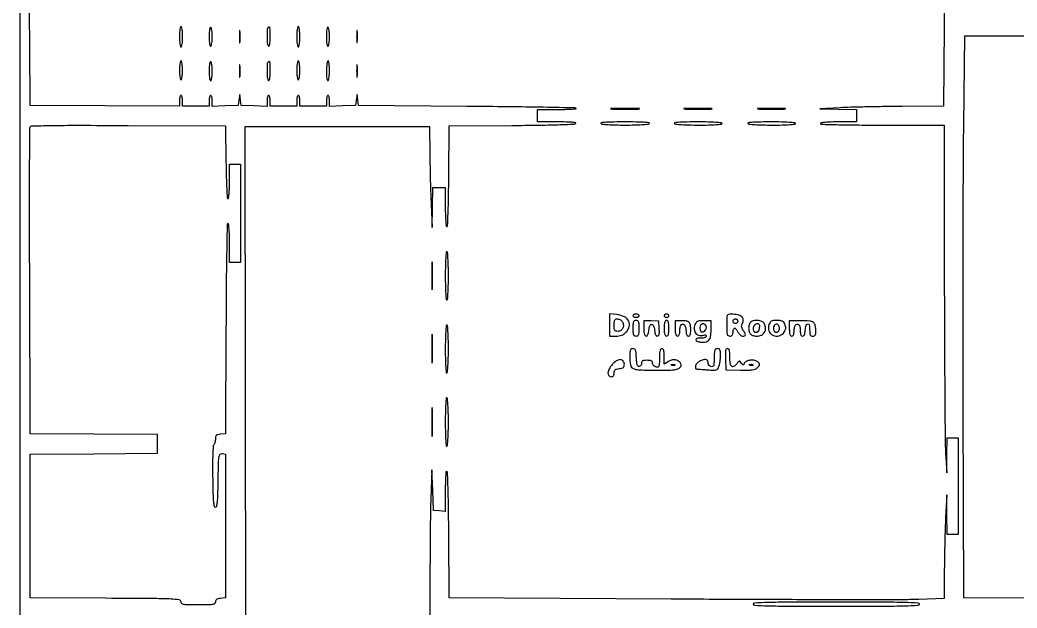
# Model space of a CAD drawing. Extents: x 0 to 1316, y 0 to 1875.
# Drawn here: x 0 to 638, y 451 to 827 of the extents above; entities that cross this region are included whole.
import ezdxf

# ---------------------------------------------------------------- set-up
doc = ezdxf.new("R2010")
doc.units = 0

msp = doc.modelspace()

# ---------------------------------------------------------------- linework, layer by layer
for points in [[(800.134204, 105.25, -0.000001), (792.412354, 142.427477)], [(727.514282, 446.536164, 0.000002), (714.449329, 385.963021, 0.000161)], [(637.871456, 32.55, -0.037165), (637.496515, 32.197756, -0.171631), (637.22012, 32.1, -0.299199), (637.039977, 32.218396, -0.093038), (636.964999, 32.55, 0.041863), (636.871646, 33.320935, 0.000003), (624.372119, 93.683216, 0.000117), (610.552614, 160.338803, 0.000071), (594.144771, 239.329035), (551.359544, 445.158069), (576.929772, 444.989639, 0.001075), (590.274882, 444.930427, 0.000321), (610.630933, 444.896945, 0.000322), (633.487575, 444.888744, 0.000348), (655.75, 444.910604, 0.000506)], [(0, 937.5), (0, 0), (233.5, 0), (467, 0), (467, 9.5), (467, 19), (475, 19, 0.006994), (479.191484, 19.05863, 0.039364), (481.416667, 19.296875, 0.093584), (482.586019, 19.753078, 0.258593), (483, 20.5, -0.403351), (483.897055, 21.431089, -0.003702), (494.398835, 21.744394, -0.005027), (511.477498, 21.955598, -0.000578), (549.893011, 22, -0.000593), (588.117786, 21.954697, -0.004965), (605.390164, 21.742243, -0.00373), (616.06786, 21.425135, -0.300385), (617.361626, 20.5, 0.262086), (618.356847, 19.675683, 0.026616), (621.515854, 19.275904, 0.015811), (626.972492, 19.051818, 0.002356), (637.968615, 19, 0.00218), (649.142829, 19.048724, 0.016507)], [(591.41312, 873.373214), (590.689754, 772), (564.094877, 771.885995, 0.002178), (552.959442, 771.789753, 0.001994), (541.493495, 771.594959, 0.001993), (531.259336, 771.339448, 0.006532), (524.5, 771.055325), (511.5, 770.33866), (523.25, 770.16933), (535, 770), (535, 766), (535, 762), (523.5, 762, 0.00681), (518.755364, 761.935375, 0.014876), (515.125, 761.728261, 0.010078), (512.382029, 761.433932, 0.377473), (512, 761, 0.405478), (512.462729, 760.523216, 0.001152), (522.125, 760.256329, 0.0046), (534.358357, 760.059226, 0.001728), (551.5, 760), (591, 760), (591.114005, 661.75, 0.000662), (591.209851, 623.166982, 0.000915), (591.405041, 588.542187, 0.00057), (591.655756, 559.411567, 0.011332), (591.944675, 550.5), (592.66134, 537.5), (592.83067, 548.75), (593, 560), (596.5, 560), (600, 560), (600, 529), (600, 498), (596.5, 498), (593, 498), (592.824644, 510.75), (592.649288, 523.5), (591.950304, 509, 0.003938), (591.672991, 502.121242, 0.001885), (591.419734, 493.282833, 0.001869), (591.224601, 484.052957, 0.002665), (591.12566, 475.856453), (591, 457.212906), (574.75, 456.55963, -0.009883), (563.352631, 456.326927, -0.000389), (521.560938, 456.332321, -0.000689), (472.082945, 456.445403, -0.000487), (416.5, 456.703177), (274.5, 457.5), (274.238339, 497.461661, 0.001878), (274.066262, 514.160582, 0.004114), (273.78129, 526.944234, 0.001162), (273.438575, 537.376552, 0.189789), (272.988339, 538.411661, 0.613519), (272.542052, 538.266138, 0.018659), (272.25, 535.795795, 0.015227), (272.056211, 531.916379, 0.004865), (272, 526.139635), (272, 512.879269), (268.25, 513.189635), (264.5, 513.5), (264, 526.5), (263.5, 539.5), (262.752826, 520.5, 0.007281), (262.459604, 508.651953, 0.000789), (262.224304, 481.304688, 0.000968), (262.058567, 448.741772, 0.00078), (262.002826, 413.75)], [(144.553869, 305.249303, -0.000209), (144.360332, 431.25), (143.99399, 759), (202.996995, 759), (262, 759), (262.12566, 741.25, 0.002753), (262.224505, 733.396914, 0.001868), (262.419734, 724.454687, 0.001882), (262.673046, 715.820154, 0.003769), (262.950304, 709), (263.649288, 694.5), (263.824644, 707.25), (264, 720), (268, 720), (272, 720), (272, 707.5, 0.006271), (272.064311, 702.372679, 0.013412), (272.269723, 698.418899, 0.008152), (272.559213, 695.381863, 0.381967), (272.986147, 695, 0.401172), (273.445793, 695.439532, 0.001497), (273.782086, 703.492649, 0.005417), (274.063417, 713.571255, 0.002223), (274.236147, 727.25), (274.5, 759.5), (314.461661, 759.761661, 0.001878), (331.160582, 759.933738, 0.004114), (343.944234, 760.21871, 0.001162), (354.376552, 760.561425, 0.189789), (355.411661, 761.011661, 0.609645), (355.269398, 761.456446, 0.020523), (352.937539, 761.75, 0.015972), (349.230935, 761.94384, 0.005077), (343.7, 762), (331, 762), (331, 766), (331, 770), (343.666667, 770, 0.005118), (348.477177, 770.049241, 0.009277), (352.409716, 770.202784, 0.004875), (355.5408, 770.413909, 0.640657), (355.643006, 770.690327, 0.194132), (354.96932, 770.97667, 0.000133), (334.820225, 771.342275, 0.001522), (312.318335, 771.676072, 0.000926), (285.72634, 771.940327), (216.5, 772.5), (216.076738, 776), (215.653475, 779.5), (215.076738, 776), (214.5, 772.5), (206.25, 772.209558), (198, 771.919115), (198, 775.459558, 0.026712), (197.927473, 776.816186, 0.04214), (197.70625, 777.959995, 0.051557), (197.385809, 778.766244, 0.279309), (197, 779, 0.277684), (196.614308, 778.767902, 0.052312), (196.29375, 777.971875, 0.042582), (196.072542, 776.841111, 0.027026), (196, 775.5), (196, 772), (187.5, 772), (179, 772), (179, 775.5, 0.027026), (178.927458, 776.841111, 0.042582), (178.70625, 777.971875, 0.052312), (178.385692, 778.767902, 0.277684), (178, 779, 0.277684), (177.614308, 778.767902, 0.052312), (177.29375, 777.971875, 0.042582), (177.072542, 776.841111, 0.027026), (177, 775.5), (177, 772), (168.5, 772), (160, 772), (160, 775.5, 0.027026), (159.927458, 776.841111, 0.042582), (159.70625, 777.971875, 0.052312), (159.385692, 778.767902, 0.277684), (159, 779, 0.279309), (158.614191, 778.766244, 0.051557), (158.29375, 777.959995, 0.04214), (158.072527, 776.816186, 0.026712), (158, 775.459558), (158, 771.919115), (149.75, 772.209558), (141.5, 772.5), (141.076738, 776), (140.653475, 779.5), (140.076738, 776), (139.5, 772.5), (131.25, 772.209558), (123, 771.919115), (123, 775.459558, 0.026712), (122.927473, 776.816186, 0.04214), (122.70625, 777.959995, 0.051557), (122.385809, 778.766244, 0.279309), (122, 779, 0.277684), (121.614308, 778.767902, 0.052312), (121.29375, 777.971875, 0.042582), (121.072542, 776.841111, 0.027026), (121, 775.5), (121, 772), (112.5, 772), (104, 772), (104, 775.5, 0.027026), (103.927458, 776.841111, 0.042582), (103.70625, 777.971875, 0.052312), (103.385692, 778.767902, 0.277684), (103, 779, 0.278076), (102.61428, 778.767503, 0.05213), (102.29375, 777.969027, 0.042475), (102.072538, 776.835135, 0.02695), (102, 775.490303), (102, 771.980606), (54.25, 772.240303), (6.5, 772.5), (6.238257, 811.25), (5.976513, 850)], [(656.25, 457.241159), (603.5, 457.5), (603.187663, 580, -0.000595), (603.118154, 631.098623, -0.000557), (603.167392, 683.332812, -0.000554), (603.314072, 729.694811, -0.00191), (603.557259, 759.75), (604.239193, 817), (656.619596, 817, 0.000513)], [(737.326613, 406.881928, 0.000027), (729.04559, 445.983037, 0.145168)]]:
    msp.add_lwpolyline(points, format="xyb")
for points in [[(102, 816.5, 0.013867), (102.070361, 813.963427, 0.024301), (102.288462, 811.875, 0.022017), (102.599474, 810.314102, 0.345347), (103, 810, 0.345347), (103.400526, 810.314102, 0.022017), (103.711538, 811.875, 0.024301), (103.929639, 813.963427, 0.013867), (104, 816.5, 0.013867), (103.929639, 819.036573, 0.024301), (103.711538, 821.125, 0.022017), (103.400526, 822.685898, 0.345347), (103, 823, 0.345347), (102.599474, 822.685898, 0.022017), (102.288462, 821.125, 0.024301), (102.070361, 819.036573, 0.013867)], [(158.666667, 822.333333, 0.191606), (158.021695, 820.836196, 0.01408), (158.021715, 816.276545, 0.01282), (158.268282, 811.697946, 0.238838), (159, 810.5, 0.469367), (159.422911, 810.64208, 0.050604), (159.735441, 811.780718, 0.030582), (159.939083, 813.70171, 0.011118), (160, 816.440983, 0.003474), (159.969637, 820.811069, 0.052207), (159.790333, 822.320759, 0.371089), (159.350717, 822.646427, 0.179984)], [(177, 816.5, 0.013867), (177.070361, 813.963427, 0.024301), (177.288462, 811.875, 0.022017), (177.599474, 810.314102, 0.345347), (178, 810, 0.345347), (178.400526, 810.314102, 0.022017), (178.711538, 811.875, 0.024301), (178.929639, 813.963427, 0.013867), (179, 816.5, 0.013867), (178.929639, 819.036573, 0.024301), (178.711538, 821.125, 0.022017), (178.400526, 822.685898, 0.345347), (178, 823, 0.345347), (177.599474, 822.685898, 0.022017), (177.288462, 821.125, 0.024301), (177.070361, 819.036573, 0.013867)], [(121, 816.5, 0.011006), (121.060879, 813.734552, 0.030291), (121.264429, 811.795392, 0.049811), (121.576692, 810.643338, 0.470823), (122, 810.5, 0.193442), (122.390806, 811.030344, 0.02194), (122.70625, 812.517439, 0.023992), (122.927088, 814.393511, 0.017301), (123, 816.5, 0.017301), (122.927088, 818.606489, 0.023992), (122.70625, 820.482561, 0.02194), (122.390806, 821.969656, 0.193442), (122, 822.5, 0.470823), (121.576692, 822.356662, 0.049811), (121.264429, 821.204608, 0.030291), (121.060879, 819.265448, 0.011006)], [(140.32814, 816.5, 0.004587), (140.354021, 813.993969, 0.026082), (140.449454, 812.664364, 0.78507), (140.583963, 812.648711, 0.062969), (140.729798, 813.272304, 0.015806), (140.851521, 814.951761, 0.010474), (140.889785, 816.88463, 0.010546), (140.847937, 818.765662, 0.02012), (140.721732, 820.272304, 0.180442), (140.577707, 820.54838, 0.613017), (140.440431, 820.495614, 0.021409), (140.349747, 819.014488, 0.004873)], [(196, 816.5, 0.011006), (196.060879, 813.734552, 0.030291), (196.264429, 811.795392, 0.049811), (196.576692, 810.643338, 0.470823), (197, 810.5, 0.193442), (197.390806, 811.030344, 0.02194), (197.70625, 812.517439, 0.023992), (197.927088, 814.393511, 0.017301), (198, 816.5, 0.017301), (197.927088, 818.606489, 0.023992), (197.70625, 820.482561, 0.02194), (197.390806, 821.969656, 0.193442), (197, 822.5, 0.470823), (196.576692, 822.356662, 0.049811), (196.264429, 821.204608, 0.030291), (196.060879, 819.265448, 0.011006)], [(215.32814, 816.5, 0.004587), (215.354021, 813.993969, 0.026082), (215.449454, 812.664364, 0.78507), (215.583963, 812.648711, 0.062969), (215.729798, 813.272304, 0.015806), (215.851521, 814.951761, 0.010474), (215.889785, 816.88463, 0.010546), (215.847937, 818.765662, 0.02012), (215.721732, 820.272304, 0.180442), (215.577707, 820.54838, 0.613017), (215.440431, 820.495614, 0.021409), (215.349747, 819.014488, 0.004873)], [(102, 795, 0.015416), (102.071434, 792.683687, 0.025878), (102.291667, 790.75, 0.024068), (102.604992, 789.303225, 0.339565), (103, 789, 0.339565), (103.395008, 789.303225, 0.024068), (103.708333, 790.75, 0.025878), (103.928566, 792.683687, 0.015416), (104, 795, 0.015416), (103.928566, 797.316313, 0.025878), (103.708333, 799.25, 0.024068), (103.395008, 800.696775, 0.339565), (103, 801, 0.339565), (102.604992, 800.696775, 0.024068), (102.291667, 799.25, 0.025878), (102.071434, 797.316313, 0.015416)], [(121, 794.5, 0.011006), (121.060879, 791.734552, 0.030291), (121.264429, 789.795392, 0.049811), (121.576692, 788.643338, 0.470823), (122, 788.5, 0.193442), (122.390806, 789.030344, 0.02194), (122.70625, 790.517439, 0.023992), (122.927088, 792.393511, 0.017301), (123, 794.5, 0.017301), (122.927088, 796.606489, 0.023992), (122.70625, 798.482561, 0.02194), (122.390806, 799.969656, 0.193442), (122, 800.5, 0.470823), (121.576692, 800.356662, 0.049811), (121.264429, 799.204608, 0.030291), (121.060879, 797.265448, 0.011006)], [(140.32814, 794.5, 0.004587), (140.354021, 791.993969, 0.026082), (140.449454, 790.664364, 0.78507), (140.583963, 790.648711, 0.062969), (140.729798, 791.272304, 0.015806), (140.851521, 792.951761, 0.010474), (140.889785, 794.88463, 0.010546), (140.847937, 796.765662, 0.02012), (140.721732, 798.272304, 0.180442), (140.577707, 798.54838, 0.613017), (140.440431, 798.495614, 0.021409), (140.349747, 797.014488, 0.004873)], [(158.666667, 800.333333, 0.191606), (158.021695, 798.836196, 0.01408), (158.021715, 794.276545, 0.01282), (158.268282, 789.697946, 0.238838), (159, 788.5, 0.469367), (159.422911, 788.64208, 0.050604), (159.735441, 789.780718, 0.030582), (159.939083, 791.70171, 0.011118), (160, 794.440983, 0.003474), (159.969637, 798.811069, 0.052207), (159.790333, 800.320759, 0.371089), (159.350717, 800.646427, 0.179984)], [(177, 795, 0.015416), (177.071434, 792.683687, 0.025878), (177.291667, 790.75, 0.024068), (177.604992, 789.303225, 0.339565), (178, 789, 0.339565), (178.395008, 789.303225, 0.024068), (178.708333, 790.75, 0.025878), (178.928566, 792.683687, 0.015416), (179, 795, 0.015416), (178.928566, 797.316313, 0.025878), (178.708333, 799.25, 0.024068), (178.395008, 800.696775, 0.339565), (178, 801, 0.339565), (177.604992, 800.696775, 0.024068), (177.291667, 799.25, 0.025878), (177.071434, 797.316313, 0.015416)], [(196, 794.440983, 0.011118), (196.060917, 791.70171, 0.030582), (196.264559, 789.780718, 0.050604), (196.577089, 788.64208, 0.469367), (197, 788.5, 0.199798), (197.391852, 789.045623, 0.019282), (197.70625, 790.68165, 0.022144), (197.927181, 792.738245, 0.015685), (198, 795.059017, 0.015621), (197.928428, 797.349343, 0.026076), (197.707919, 799.264754, 0.024323), (197.39431, 800.698135, 0.338832), (197, 801, 0.345981), (196.598865, 800.684686, 0.021789), (196.288115, 799.110246, 0.024127), (196.070244, 797.003565, 0.013703)], [(215.32814, 794.5, 0.004587), (215.354021, 791.993969, 0.026082), (215.449454, 790.664364, 0.78507), (215.583963, 790.648711, 0.062969), (215.729798, 791.272304, 0.015806), (215.851521, 792.951761, 0.010474), (215.889785, 794.88463, 0.010546), (215.847937, 796.765662, 0.02012), (215.721732, 798.272304, 0.180442), (215.577707, 798.54838, 0.613017), (215.440431, 798.495614, 0.021409), (215.349747, 797.014488, 0.004873)], [(378.75, 770.256012, 0.006428), (382.50572, 770.150982, 0.003776), (387, 770.117042, 0.003776), (391.49428, 770.150982, 0.006428), (395.25, 770.256012, 0.041169), (396.239217, 770.378408, 0.883896), (396.229688, 770.493946, 0.008506), (392.916556, 770.57282, 0.001698), (387, 770.592909, 0.001698), (381.083444, 770.57282, 0.008506), (377.770312, 770.493946, 0.883896), (377.760783, 770.378408, 0.041169)], [(425.797482, 770.255245, 0.006295), (429.533582, 770.150299, 0.003909), (433.920193, 770.116635, 0.003921), (438.250287, 770.151213, 0.00707), (441.797482, 770.257546, 0.058571), (442.55133, 770.380065, 0.852078), (442.537385, 770.496971, 0.008418), (439.242314, 770.575527, 0.001786), (433.5, 770.59521, 0.001734), (427.766482, 770.574501, 0.009257), (424.637385, 770.494396, 0.898123), (424.630083, 770.378893, 0.032437)], [(472.797482, 770.255245, 0.006295), (476.533582, 770.150299, 0.003909), (480.920193, 770.116635, 0.003921), (485.250287, 770.151213, 0.00707), (488.797482, 770.257546, 0.058571), (489.55133, 770.380065, 0.852078), (489.537385, 770.496971, 0.008418), (486.242314, 770.575527, 0.001786), (480.5, 770.59521, 0.001734), (474.766482, 770.574501, 0.009257), (471.637385, 770.494396, 0.898123), (471.630083, 770.378893, 0.032437)], [(131.76843, 736.25, 0.003209), (131.942671, 726.550534, 0.007333), (132.228258, 719.240006, 0.002614), (132.571745, 713.418905, 0.395542), (133.01843, 713, 0.377269), (133.435583, 713.366992, 0.009692), (133.727692, 716.051635, 0.014918), (133.934672, 719.545917, 0.007333), (134, 724), (134, 735), (137.5, 735), (141, 735), (141, 703.5), (141, 672), (137.5, 672), (134, 672), (134, 684.5, 0.006222), (133.935832, 689.656764, 0.013597), (133.730141, 693.602851, 0.008486), (133.439443, 696.613974, 0.381429), (133.007038, 697, 0.408323), (132.527811, 696.530336, 0.000392), (132.202805, 679.753623, 0.002682), (131.927387, 658.922758, 0.001009), (131.757038, 629.75), (131.5, 562.5), (128.25, 562.186642, 0.028335), (126.472637, 561.912971, 0.136904), (125.575523, 561.444158, 0.161674), (125.131233, 560.624198, 0.044025), (125, 559.136642, -0.033542), (124.924602, 558.013979, -0.032864), (124.699724, 556.903613, -0.034684), (124.371056, 555.959087, -0.095587), (123.977785, 555.377785, 0.184061), (123.524505, 554.366435, 0.005161), (123.296249, 549.511431, 0.008776), (123.176116, 543.224984, 0.003892), (123.227785, 534.927785, 0.002332), (123.42837, 524.187959, 0.016909), (123.723297, 519.033333, 0.031205), (124.165692, 516.171263, 0.352345), (125, 515.5, 0.342935), (125.82348, 516.140076, 0.036828), (126.274716, 518.68172, 0.018886), (126.572363, 523.303236, 0.002683), (126.773899, 532.816419, -0.001608), (126.993254, 544.340064, -0.03095), (127.29413, 547.907897, -0.152845), (127.997934, 549.367284, -0.244529), (129.273899, 549.816419), (131.5, 549.5), (131.5, 503.5), (131.5, 457.5), (128.25, 457.186642, 0.029992), (126.674236, 456.938669, 0.097682), (125.709992, 456.518662, 0.143886), (125.18613, 455.870108, 0.098727), (125, 454.936642, -0.211699), (124.532947, 453.882974, -0.141444), (123.330016, 453.294015, -0.040111), (120.709108, 453.046675, -0.003478), (114, 453, -0.003384), (107.213162, 453.045936, -0.041392), (104.631635, 453.295236, -0.149891), (103.45849, 453.90089, -0.20184), (103, 454.990396, 0.373003), (101.904043, 456.255096, 0.024035), (96.657041, 456.753262, 0.009733), (86.28829, 457.034659, 0.000571), (54.75, 457.240396), (6.5, 457.5), (6.5, 503.5), (6.5, 549.5), (47.25, 549.761217), (88, 550.022435), (88, 556), (88, 561.977565), (47.25, 562.238783), (6.5, 562.5), (6.242187, 660, -0.000464), (6.177841, 697.472386, -0.000758), (6.200912, 729.228789, -0.000065), (6.268472, 757.70458, -0.090661), (6.463711, 758.757581, -0.304824), (7.475869, 759.472382, -0.0018), (19.500395, 759.707287, -0.00422), (37.101151, 759.839186, -0.000798), (69.221524, 759.757581), (131.5, 759.5)], [(371.5, 761, 0.236754), (372.194656, 760.571926, 0.005725), (376.071727, 760.277181, 0.010594), (380.931816, 760.066906, 0.005513), (387, 760, 0.005513), (393.068184, 760.066906, 0.010594), (397.928273, 760.277181, 0.005725), (401.805344, 760.571926, 0.236754), (402.5, 761, 0.553988), (402.2734, 761.459409, 0.009086), (398.834864, 761.744075, 0.011912), (393.975881, 761.941474, 0.004195), (387, 762, 0.004195), (380.024119, 761.941474, 0.011912), (375.165136, 761.744075, 0.009086), (371.7266, 761.459409, 0.553988)], [(418.5, 761, 0.236851), (419.195303, 760.571703, 0.005694), (423.086547, 760.277074, 0.01056), (427.964804, 760.066869, 0.005486), (434.059017, 760, 0.005017), (440.325793, 760.062877, 0.011692), (445.014754, 760.266733, 0.00661), (448.593626, 760.553839, 0.387151), (449, 761, 0.388411), (448.590252, 761.447891, 0.006177), (444.860246, 761.733932, 0.011257), (439.98125, 761.937355, 0.004789), (433.440983, 762, 0.004353), (426.712793, 761.941417, 0.012355), (422.025513, 761.743863, 0.009745), (418.724579, 761.458218, 0.552343)], [(465.5, 761, 0.236851), (466.195303, 760.571703, 0.005694), (470.086547, 760.277074, 0.01056), (474.964804, 760.066869, 0.005486), (481.059017, 760, 0.005017), (487.325793, 760.062877, 0.011692), (492.014754, 760.266733, 0.00661), (495.593626, 760.553839, 0.387151), (496, 761, 0.388411), (495.590252, 761.447891, 0.006177), (491.860246, 761.733932, 0.011257), (486.98125, 761.937355, 0.004789), (480.440983, 762, 0.004353), (473.712793, 761.941417, 0.012355), (469.025513, 761.743863, 0.009745), (465.724579, 761.458218, 0.552343)], [(272, 663.5, 0.00481), (272.062666, 656.98585, 0.011297), (272.266129, 652.125, 0.006216), (272.55227, 648.409436, 0.388296), (273, 648, 0.388296), (273.44773, 648.409436, 0.006216), (273.733871, 652.125, 0.011297), (273.937334, 656.98585, 0.00481), (274, 663.5, 0.00481), (273.937334, 670.01415, 0.011297), (273.733871, 674.875, 0.006216), (273.44773, 678.590564, 0.388296), (273, 679, 0.388296), (272.55227, 678.590564, 0.006216), (272.266129, 674.875, 0.011297), (272.062666, 670.01415, 0.00481)], [(263.40479, 663.5, 0.001734), (263.425499, 657.766482, 0.009257), (263.505604, 654.637385, 0.898123), (263.621107, 654.630083, 0.032437), (263.744755, 655.797482, 0.006295), (263.849701, 659.533582, 0.003909), (263.883365, 663.920193, 0.003921), (263.848787, 668.250287, 0.00707), (263.742454, 671.797482, 0.058571), (263.619935, 672.55133, 0.852078), (263.503029, 672.537385, 0.008418), (263.424473, 669.242314, 0.001786)], [(377, 632.130052), (377, 625), (381.045455, 625, 0.033438), (383.080689, 625.136259, 0.056903), (384.732243, 625.553371, 0.060968), (386.168135, 626.306126, 0.045221), (387.545455, 627.454545, 0.124743), (389.679419, 631.037297, 0.194021), (389.345319, 634.570086, 0.161762), (386.501783, 637.341094, 0.085078), (381.710539, 638.729159), (377, 639.260105)], [(392, 638, 0.191087), (392.151477, 637.618118, 0.088204), (392.5875, 637.29375, 0.068025), (393.234582, 637.073693, 0.048028), (394, 637, 0.048028), (394.765418, 637.073693, 0.068025), (395.4125, 637.29375, 0.088204), (395.848523, 637.618118, 0.191087), (396, 638, 0.191087), (395.848523, 638.381882, 0.088204), (395.4125, 638.70625, 0.068025), (394.765418, 638.926307, 0.048028), (394, 639, 0.048028), (393.234582, 638.926307, 0.068025), (392.5875, 638.70625, 0.088204), (392.151477, 638.381882, 0.191087)], [(412, 638, 0.148195), (412.115568, 637.618646, 0.098894), (412.440625, 637.29375, 0.082425), (412.926543, 637.074694, 0.064853), (413.5, 637, 0.064853), (414.073457, 637.074694, 0.082425), (414.559375, 637.29375, 0.098894), (414.884432, 637.618646, 0.148195), (415, 638, 0.148195), (414.884432, 638.381354, 0.098894), (414.559375, 638.70625, 0.082425), (414.073457, 638.925306, 0.064853), (413.5, 639, 0.064853), (412.926543, 638.925306, 0.082425), (412.440625, 638.70625, 0.098894), (412.115568, 638.381354, 0.148195)], [(452, 632, 0.006583), (452.054458, 627.864163, 0.063075), (452.321429, 626.125, 0.183695), (452.929389, 625.311233, 0.142406), (454, 625, 0.07578), (454.935258, 625.142566, 0.149477), (455.55, 625.5625, 0.124434), (455.893532, 626.317234, 0.044917), (456, 627.5, -0.038973), (456.074732, 628.457308, -0.058081), (456.300048, 629.265625, -0.076366), (456.630423, 629.816384, -0.223107), (457.021439, 630, -0.171894), (457.491111, 629.833616, -0.044326), (458.077434, 629.265625, -0.039814), (458.670867, 628.456991, -0.031507), (459.181954, 627.5, 0.05602), (459.754356, 626.543894, 0.055346), (460.526775, 625.734375, 0.060448), (461.372764, 625.183105, 0.114691), (462.160515, 625, 0.078668), (463.434701, 625.201725, 0.303451), (463.906087, 625.799746, 0.151671), (463.665632, 626.861283, 0.021806), (462.455495, 628.760077, -0.038916), (461.771929, 629.918173, -0.083864), (461.478592, 630.908061, -0.094116), (461.542691, 631.864403, -0.059267), (461.951909, 632.910141, 0.133888), (462.524436, 635.409288, 0.210265), (461.570418, 637.356918, 0.130348), (458.960102, 638.590871, 0.044376), (454.75, 638.986345, 0.064283), (453.104775, 638.782248, 0.240477), (452.347727, 638.113151, 0.088725), (452.048599, 636.6223, 0.005257)], [(272, 616.440983, 0.004353), (272.058583, 609.712793, 0.012355), (272.256137, 605.025513, 0.009745), (272.541782, 601.724579, 0.552343), (273, 601.5, 0.236851), (273.428297, 602.195303, 0.005694), (273.722926, 606.086547, 0.01056), (273.933131, 610.964804, 0.005486), (274, 617.059017, 0.005017), (273.937123, 623.325793, 0.011692), (273.733267, 628.014754, 0.00661), (273.446161, 631.593626, 0.387151), (273, 632, 0.388411), (272.552109, 631.590252, 0.006177), (272.266068, 627.860246, 0.011257), (272.062645, 622.98125, 0.004789)], [(384.989223, 634.512986, -0.14065), (385.847196, 632.556419, -0.126012), (385.588103, 630.350359, -0.134521), (384.328943, 628.641577, -0.16865), (382.480948, 628, -0.055571), (381.107, 628.153176, -0.201038), (380.405059, 628.653072, -0.123234), (380.07496, 629.683808, -0.016177), (380, 632, -0.017893), (380.075072, 634.097141, -0.092083), (380.367347, 635.217393, -0.175089), (380.941451, 635.791352, -0.110094), (381.877555, 636, -0.067067), (382.686888, 635.890951, -0.044513), (383.566099, 635.56319, -0.044318), (384.378837, 635.082203, -0.063867)], [(392, 630, 0.011557), (392.064942, 627.190675, 0.083766), (392.35, 625.875, 0.189791), (392.953987, 625.233935, 0.110458), (394, 625, 0.110458), (395.046013, 625.233935, 0.189791), (395.65, 625.875, 0.083766), (395.935058, 627.190675, 0.011557), (396, 630, 0.011557), (395.935058, 632.809325, 0.083766), (395.65, 634.125, 0.189791), (395.046013, 634.766065, 0.110458), (394, 635, 0.110458), (392.953987, 634.766065, 0.189791), (392.35, 634.125, 0.083766), (392.064942, 632.809325, 0.011557)], [(399, 629.928634, 0.014853), (399.070306, 627.562396, 0.056255), (399.323024, 626.105883, 0.112234), (399.772701, 625.297651, 0.213023), (400.439635, 625, 0.189055), (401.077675, 625.250191, 0.096995), (401.591651, 625.955103, 0.06224), (401.967772, 627.12002, 0.026359), (402.189635, 628.75, -0.025715), (402.414657, 630.419282, -0.066184), (402.793991, 631.573272, -0.106232), (403.32396, 632.254111, -0.176213), (404, 632.5, -0.176213), (404.67604, 632.254111, -0.106232), (405.206009, 631.573272, -0.066184), (405.585343, 630.419282, -0.025715), (405.810365, 628.75, 0.025772), (406.035105, 627.084241, 0.065824), (406.414141, 625.929252, 0.105405), (406.94263, 625.246319, 0.177368), (407.615156, 625, 0.190895), (408.311981, 625.276102, 0.1437), (408.733212, 625.993632, 0.063992), (408.893859, 627.353463, 0.013466), (408.804791, 629.75), (408.5, 634.5), (403.75, 634.678634), (399, 634.857269)], [(412, 630, 0.014068), (412.069243, 627.539511, 0.058865), (412.325, 626.083333, 0.122766), (412.79299, 625.295059, 0.200296), (413.5, 625, 0.200296), (414.20701, 625.295059, 0.122766), (414.675, 626.083333, 0.058865), (414.930757, 627.539511, 0.014068), (415, 630, 0.014068), (414.930757, 632.460489, 0.058865), (414.675, 633.916667, 0.122766), (414.20701, 634.704941, 0.200296), (413.5, 635, 0.200296), (412.79299, 634.704941, 0.122766), (412.325, 633.916667, 0.058865), (412.069243, 632.460489, 0.014068)], [(419, 629.882116, 0.014612), (419.069945, 627.489295, 0.059983), (419.326811, 626.063686, 0.123724), (419.795197, 625.289841, 0.197591), (420.5, 625, 0.162841), (421.167342, 625.223262, 0.129215), (421.64102, 625.823497, 0.076643), (421.917378, 626.870361, 0.026284), (422, 628.440983, -0.051019), (422.246353, 630.849047, -0.133131), (423.025853, 632.388921, -0.292295), (424.057509, 632.673042, -0.178402), (425.096491, 631.878115, -0.06346), (425.433315, 631.158663, -0.0248), (425.717463, 630.097009, -0.024069), (425.914649, 628.903962, -0.027532), (425.984687, 627.75, 0.039757), (426.085167, 626.571295, 0.084983), (426.383797, 625.710885, 0.12175), (426.864674, 625.190473, 0.146677), (427.5, 625, 0.170116), (428.177756, 625.237466, 0.130687), (428.647458, 625.872448, 0.072927), (428.913166, 627.000219, 0.022471), (428.984687, 628.75, 0.034163), (428.74524, 632.052305, 0.155751), (427.91853, 633.765035, 0.167164), (426.290275, 634.614401, 0.040859), (423.227778, 634.82258), (419, 634.764232)], [(432.015484, 633.028933, 0.111966), (431.175998, 629.976591, 0.15222), (431.896865, 627.230654, 0.17142), (433.954305, 625.592561, 0.145711), (436.741628, 625.471289, -0.023452), (437.88391, 625.701662, -0.120289), (438.523222, 625.645699, -0.274914), (438.78681, 625.337466, -0.127872), (438.741317, 624.793616, -0.171061), (438.339816, 624.293712, -0.063164), (437.506096, 623.912225, -0.051565), (436.383015, 623.684644, -0.036204), (435.092446, 623.652995, 0.061095), (432.899761, 623.490039, 0.379141), (432.271892, 622.663746, 0.298564), (433.002422, 621.713254, 0.054301), (435.277666, 621.18835, 0.070279), (438.513504, 621.259832, 0.174735), (440.552472, 622.396046, 0.140161), (441.670555, 624.783875, 0.039874), (442, 628.908361), (442, 634.746354), (437.515484, 634.836368, 0.020394), (435.255426, 634.789547, 0.06409), (433.767832, 634.504221, 0.096017), (432.75104, 633.936865, 0.095034)], [(438.64326, 631.487265, -0.156438), (438.721032, 630.101091, -0.089965), (438.011268, 628.568718, -0.106765), (436.916189, 627.558996, -0.278298), (435.886693, 627.570027, -0.140917), (435.545168, 627.946146, -0.042239), (435.260466, 628.674096, -0.03864), (435.065345, 629.584447, -0.033487), (435, 630.559017, -0.123993), (435.400378, 632.148711, -0.209973), (436.463709, 632.979791, -0.229252), (437.71737, 632.724044, -0.138993)], [(459, 634.5, -0.099038), (458.885486, 633.927543, -0.097945), (458.559375, 633.440625, -0.097945), (458.072457, 633.114514, -0.099038), (457.5, 633, -0.099038), (456.927543, 633.114514, -0.097945), (456.440625, 633.440625, -0.097945), (456.114514, 633.927543, -0.099038), (456, 634.5, -0.099038), (456.114514, 635.072457, -0.097945), (456.440625, 635.559375, -0.097945), (456.927543, 635.885486, -0.099038), (457.5, 636, -0.099038), (458.072457, 635.885486, -0.097945), (458.559375, 635.559375, -0.097945), (458.885486, 635.072457, -0.099038)], [(467.2, 633.8, 0.082665), (466.739331, 633.155329, 0.03742), (466.3525, 632.18875, 0.035729), (466.088514, 631.083486, 0.040779), (466, 630, 0.073983), (466.325222, 627.814077, 0.12634), (467.279021, 626.246956, 0.124043), (468.884465, 625.315163, 0.069877), (471.128571, 625, 0.10564), (474.160031, 625.647717, 0.153608), (476.190555, 627.449693, 0.153688), (476.822831, 630.088907, 0.105778), (475.964816, 633.065741, 0.176932), (474.494704, 634.37915, 0.07397), (471.870217, 634.997118, 0.072339), (469.103846, 634.828579, 0.146056)], [(472.816422, 630.327119, -0.07398), (472.301908, 628.435146, -0.163573), (471.307921, 627.341045, -0.277929), (470.236388, 627.376572, -0.158577), (469.393537, 628.416842, -0.092414), (469.096345, 630.030756, -0.109158), (469.433941, 631.542895, -0.128024), (470.314647, 632.606139, -0.157371), (471.535038, 633, -0.11555), (472.242712, 632.834243, -0.16744), (472.689751, 632.381298, -0.108063), (472.879784, 631.576017, -0.033585)], [(478.948681, 632.365021, 0.182295), (478.938085, 628.426542, 0.189759), (481.533891, 625.543385, 0.187702), (485.423143, 625.18593, 0.179729), (488.618798, 627.540964, 0.033585), (489.407979, 628.942293, 0.08452), (489.72747, 630.065567, 0.09096), (489.645993, 631.180487, 0.043316), (489.163289, 632.540964, 0.059901), (488.397823, 633.797391, 0.115441), (487.482286, 634.528838, 0.087156), (486.158786, 634.895625, 0.024123), (483.996688, 635, 0.022769), (481.767568, 634.89844, 0.097816), (480.498958, 634.525295, 0.129301), (479.65464, 633.757056, 0.053061)], [(485.5, 630, -0.093904), (485.181218, 628.317577, -0.18325), (484.276661, 627.320922, -0.271668), (483.218381, 627.383653, -0.154883), (482.393537, 628.416842, -0.094621), (482.106155, 630.016771, -0.098804), (482.436755, 631.583803, -0.134073), (483.237026, 632.590922, -0.243271), (484.250526, 632.749825, -0.141756), (484.729077, 632.420046, -0.064911), (485.132967, 631.770261, -0.056662), (485.407308, 630.923422, -0.050064)], [(492, 629.869021, 0.014675), (492.070025, 627.483714, 0.060109), (492.327018, 626.061503, 0.123828), (492.795448, 625.289259, 0.197289), (493.5, 625, 0.146677), (494.135326, 625.190473, 0.12175), (494.616203, 625.710885, 0.084983), (494.914833, 626.571295, 0.039757), (495.015313, 627.75, -0.027532), (495.085351, 628.903962, -0.024069), (495.282537, 630.097009, -0.0248), (495.566685, 631.158663, -0.06346), (495.903509, 631.878115, -0.178402), (496.942491, 632.673042, -0.292295), (497.974147, 632.388921, -0.133131), (498.753647, 630.849047, -0.051019), (499, 628.440983, 0.061597), (499.342441, 625.671822, 0.364247), (500.438934, 624.878883, 0.306354), (501.618626, 625.807889, 0.056276), (502.189635, 628.6727, -0.038913), (502.709729, 631.85317, -0.305459), (503.761993, 632.810132, -0.405212), (504.733119, 632.109634, -0.044008), (505, 629.083333, 0.016724), (505.073787, 626.877852, 0.097448), (505.372449, 625.760417, 0.184992), (505.975788, 625.198915, 0.096207), (507, 625, 0.082016), (507.979489, 625.161755, 0.167908), (508.586907, 625.633218, 0.115658), (508.90927, 626.522551, 0.029372), (509, 628.065741, 0.050694), (508.623077, 631.773834, 0.190086), (507.367687, 633.697128, 0.135514), (504.829306, 634.616319, 0.021636), (499.500843, 634.801705), (492, 634.738042)], [(263.407091, 617, 0.001698), (263.42718, 611.083444, 0.008506), (263.506054, 607.770312, 0.883896), (263.621592, 607.760783, 0.041169), (263.743988, 608.75, 0.006428), (263.849018, 612.50572, 0.003776), (263.882958, 617, 0.003776), (263.849018, 621.49428, 0.006428), (263.743988, 625.25, 0.041169), (263.621592, 626.239217, 0.883896), (263.506054, 626.229688, 0.008506), (263.42718, 622.916556, 0.001698)], [(390, 611.934259, 0.037882), (390.405952, 606.583908, 0.231882), (391.941001, 604.374282, 0.117475), (395.302852, 603.429219, 0.007231), (405.762567, 603.160333, 0.004742), (412.767604, 603.148042, 0.018332), (417.109418, 603.340903, 0.028144), (419.957317, 603.734465, 0.111748), (421.561976, 604.443702, 0.039105), (422.495629, 605.257495, 0.131704), (422.890376, 605.956937, 0.147407), (422.859567, 606.711745, 0.0535), (422.397872, 607.691431, 0.12234), (420.971264, 609.102802, 0.107549), (418.980313, 609.767632, 0.09567), (416.693934, 609.577999, 0.076783), (414.442184, 608.554074), (412, 606.953894), (412, 611.976947, 0.013966), (411.930891, 614.450673, 0.05865), (411.675344, 615.912825, 0.122574), (411.207432, 616.703925, 0.200821), (410.5, 617, 0.222027), (409.77697, 616.662288, 0.113455), (409.3125, 615.75, 0.050675), (409.064452, 614.035942, 0.010614), (409, 611, -0.012422), (408.932122, 608.268316, -0.039075), (408.698555, 606.45063, -0.06617), (408.313937, 605.356561, -0.285619), (407.75, 605.015313, -0.083919), (406.473131, 605.247263, -0.099256), (405.425498, 605.882396, -0.104583), (404.741573, 606.841373, -0.103141), (404.5, 608, 0.164261), (404.273989, 608.669401, 0.129349), (403.666887, 609.142817, 0.07588), (402.604606, 609.418091, 0.025527), (401.001319, 609.5, 0.022545), (399.17815, 609.417751, 0.107658), (398.189879, 609.106995, 0.177033), (397.679273, 608.502274, 0.087754), (397.501319, 607.5, -0.072363), (397.388901, 606.730863, -0.088811), (397.06272, 606.083553, -0.101982), (396.575662, 605.653247, -0.130827), (396, 605.5, -0.218857), (395.275519, 605.833068, -0.101747), (394.762626, 606.758317, -0.050386), (394.41703, 608.440067, -0.01247), (394.200096, 611.25, 0.010166), (393.968075, 614.447253, 0.070168), (393.605858, 615.97441, 0.167341), (392.971798, 616.720208, 0.134449), (391.950096, 617, 0.118256), (390.938381, 616.757323, 0.185196), (390.346239, 616.100578, 0.080573), (390.064784, 614.758184, 0.011469)], [(444, 611.666667, -0.010422), (443.956502, 609.580057, -0.014691), (443.824406, 607.724406, -0.010814), (443.638171, 606.206379, -0.161815), (443.402234, 605.735568, -0.21813), (442.439877, 605.377868, -0.134568), (441.281376, 605.789229, -0.111911), (440.339019, 606.822986, -0.129792), (440, 608.106989, 0.153602), (439.617619, 609.322331, 0.209909), (438.649749, 609.912203, 0.109471), (436.984471, 609.771078, 0.031237), (434.547053, 608.839485, 0.108875), (433.083721, 607.739877, 0.089623), (432.092925, 606.051604, 0.140606), (431.988236, 604.611321, 0.334726), (432.75, 603.945937, -0.001617), (433.272057, 603.906607, -0.000069), (435.117039, 603.761357, -0.000118), (437.304063, 603.588356, -0.000084), (439.754814, 603.393498, 0.007727), (443.698253, 603.140544, 0.083438), (445.279284, 603.327793, 0.173008), (446.216596, 604.006904, 0.059533), (447.004814, 605.512661, 0.039755), (447.387629, 606.824884, 0.016051), (447.707664, 608.664049, 0.015763), (447.927074, 610.67527, 0.019287), (448, 612.5651, 0.014342), (447.930095, 615.001647, 0.09183), (447.637258, 616.195637, 0.187713), (447.033935, 616.787761, 0.101578), (446, 617, 0.115779), (444.948351, 616.753174, 0.189978), (444.34375, 616.083333, 0.079536), (444.062568, 614.696458, 0.010324)], [(451.20431, 610.25), (451.5, 603.5), (460.696817, 603.268246, 0.007471), (465.417089, 603.219846, 0.029414), (468.318455, 603.404327, 0.049529), (470.218469, 603.831775, 0.116811), (471.446817, 604.589674, 0.050794), (472.654455, 606.071205, 0.198997), (472.872206, 607.206281, 0.19087), (472.224343, 608.193987, 0.046417), (470.5, 609.181954, 0.105783), (468.240663, 609.679467, 0.077607), (465.6956, 609.297575, 0.089274), (463.696127, 608.251747, 0.231719), (463, 606.830309, -0.2509), (462.857167, 606.563586, -0.266808), (462.563048, 606.54414, -0.087462), (462.085778, 606.892072, -0.028141), (461.512505, 607.55887, 0.022589), (460.533249, 608.723787, 0.244826), (459.973641, 608.925776, 0.182918), (459.386998, 608.608598, 0.012197), (458.14972, 607.10618, -0.086652), (456.387802, 605.518603, -0.359695), (455.070542, 605.690883, -0.161984), (454.215826, 607.559482, -0.026962), (454, 611.559017, 0.01203), (453.933656, 614.3161, 0.057231), (453.678979, 615.869975, 0.127159), (453.198436, 616.690601, 0.199611), (452.45431, 617, 0.224154), (451.698052, 616.643027, 0.12709), (451.261598, 615.706079, 0.048856), (451.103341, 613.859108, 0.007905)], [(378.75, 606.803776, 0.050745), (376.817755, 603.998902, 0.101853), (376.029481, 601.439932, 0.190217), (376.522189, 599.727329, 0.232752), (378, 599, 0.075205), (378.928871, 599.140506, 0.146854), (379.5448, 599.55458, 0.125077), (379.891335, 600.293666, 0.047429), (380, 601.436642, -0.058175), (380.148707, 602.710412, -0.160379), (380.615601, 603.4711, -0.123631), (381.533673, 603.921668, -0.028535), (383.25, 604.186642, 0.028459), (384.980404, 604.453521, 0.126565), (385.893664, 604.907951, 0.161027), (386.355282, 605.681597, 0.054719), (386.5, 607, 0.175536), (385.744005, 609.087035, 0.229151), (383.919175, 609.913383, 0.140971), (381.336458, 609.099117, 0.070279)], [(418.729167, 606.395833, -0.126455), (418.402231, 606.202593, -0.060344), (417.916927, 606.123424, -0.05415), (417.359369, 606.160852, -0.051402), (416.8125, 606.316886, -0.054073), (416.395823, 606.538436, -0.470617), (416.37858, 606.720685, -0.168741), (416.670344, 606.862007, -0.018894), (417.416667, 606.921053, -0.028489), (418.112848, 606.910055, -0.077125), (418.592839, 606.799335, -0.208169), (418.77538, 606.614691, -0.296942)], [(468.729167, 606.395833, -0.126455), (468.402231, 606.202593, -0.060344), (467.916927, 606.123424, -0.05415), (467.359369, 606.160852, -0.051402), (466.8125, 606.316886, -0.054073), (466.395823, 606.538436, -0.470617), (466.37858, 606.720685, -0.168741), (466.670344, 606.862007, -0.018894), (467.416667, 606.921053, -0.028489), (468.112848, 606.910055, -0.077125), (468.592839, 606.799335, -0.208169), (468.77538, 606.614691, -0.296942)], [(272, 570, 0.004195), (272.058526, 563.024119, 0.011912), (272.255925, 558.165136, 0.009086), (272.540591, 554.7266, 0.553988), (273, 554.5, 0.236754), (273.428074, 555.194656, 0.005725), (273.722819, 559.071727, 0.010594), (273.933094, 563.931816, 0.005513), (274, 570, 0.005513), (273.933094, 576.068184, 0.010594), (273.722819, 580.928273, 0.005725), (273.428074, 584.805344, 0.236754), (273, 585.5, 0.553988), (272.540591, 585.2734, 0.009086), (272.255925, 581.834864, 0.011912), (272.058526, 576.975881, 0.004195)], [(263.407091, 570, 0.001698), (263.42718, 564.083444, 0.008506), (263.506054, 560.770312, 0.883896), (263.621592, 560.760783, 0.041169), (263.743988, 561.75, 0.006428), (263.849018, 565.50572, 0.003776), (263.882958, 570, 0.003776), (263.849018, 574.49428, 0.006428), (263.743988, 578.25, 0.041169), (263.621592, 579.239217, 0.883896), (263.506054, 579.229688, 0.008506), (263.42718, 575.916556, 0.001698)], [(575, 453.5, -0.399276), (574.129769, 452.583971, -0.005743), (565.916667, 452.257075, -0.006334), (552.33825, 452.044877, -0.00074), (522, 452, -0.00074), (491.66175, 452.044877, -0.006334), (478.083333, 452.257075, -0.005743), (469.870231, 452.583971, -0.399276), (469, 453.5, -0.399276), (469.870231, 454.416029, -0.005743), (478.083333, 454.742925, -0.006334), (491.66175, 454.955123, -0.00074), (522, 455, -0.00074), (552.33825, 454.955123, -0.006334), (565.916667, 454.742925, -0.005743), (574.129769, 454.416029, -0.399276)]]:
    msp.add_lwpolyline(points, format="xyb", close=True)

doc.saveas('drawing.dxf')
